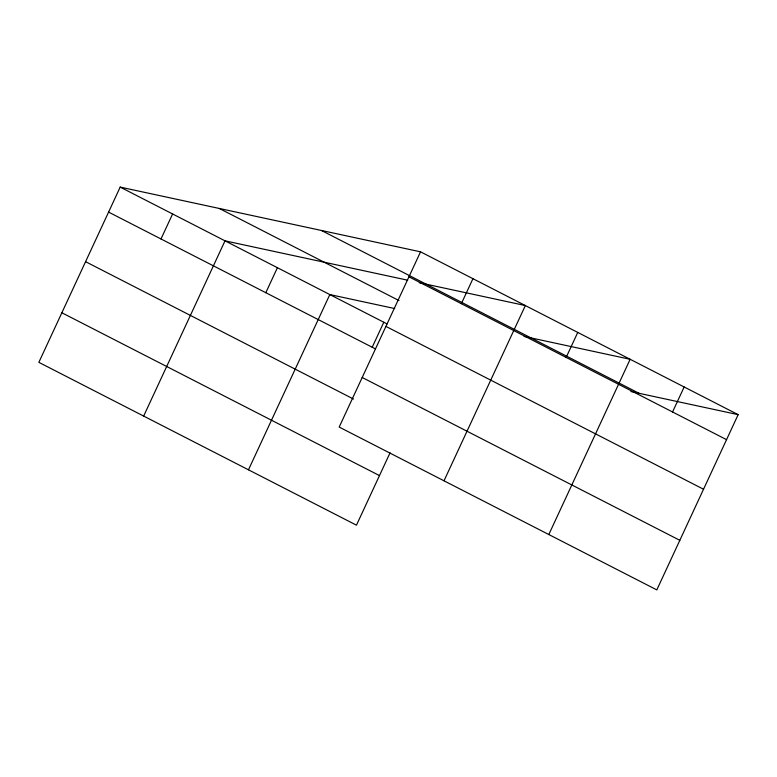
<?xml version="1.0" encoding="UTF-8"?>
<svg xmlns="http://www.w3.org/2000/svg" width="777" height="777" viewBox="0 0 777 777"><rect width="100%" height="100%" fill="white"/><g stroke="black" fill="none" stroke-linecap="round" stroke-linejoin="round"><path stroke-width="1.17" d="M420.542 251.826L339.19 427.068L656.808 589.898L738.15 414.656L420.542 251.826L120.192 187.102L38.85 362.344L356.458 525.174L390.073 452.768M160.994 238.966L172.601 213.966M143.658 416.074L225.009 240.841L407.672 280.196M265.812 292.706L277.408 267.706M248.475 469.813L329.817 294.57L394.716 308.556M372.212 347.251L383.809 322.251M461.344 303.69L472.94 278.69M444.007 480.798L525.349 305.555L419.269 282.702M566.151 357.42L577.758 332.43M548.815 534.537L630.157 359.295L524.087 336.431M672.552 411.975L684.158 386.975M630.914 391.55L738.15 414.656M321.425 230.468L639.034 393.298M408.935 276.816L726.544 439.656M219.308 208.459L398.989 300.573M120.192 187.102L387.053 323.912M385.916 326.398L703.535 489.238M108.595 212.102L375.446 348.912M362.208 377.486L679.817 540.316M85.577 261.684L353.516 399.048M61.869 312.762L379.477 475.592"/></g></svg>
